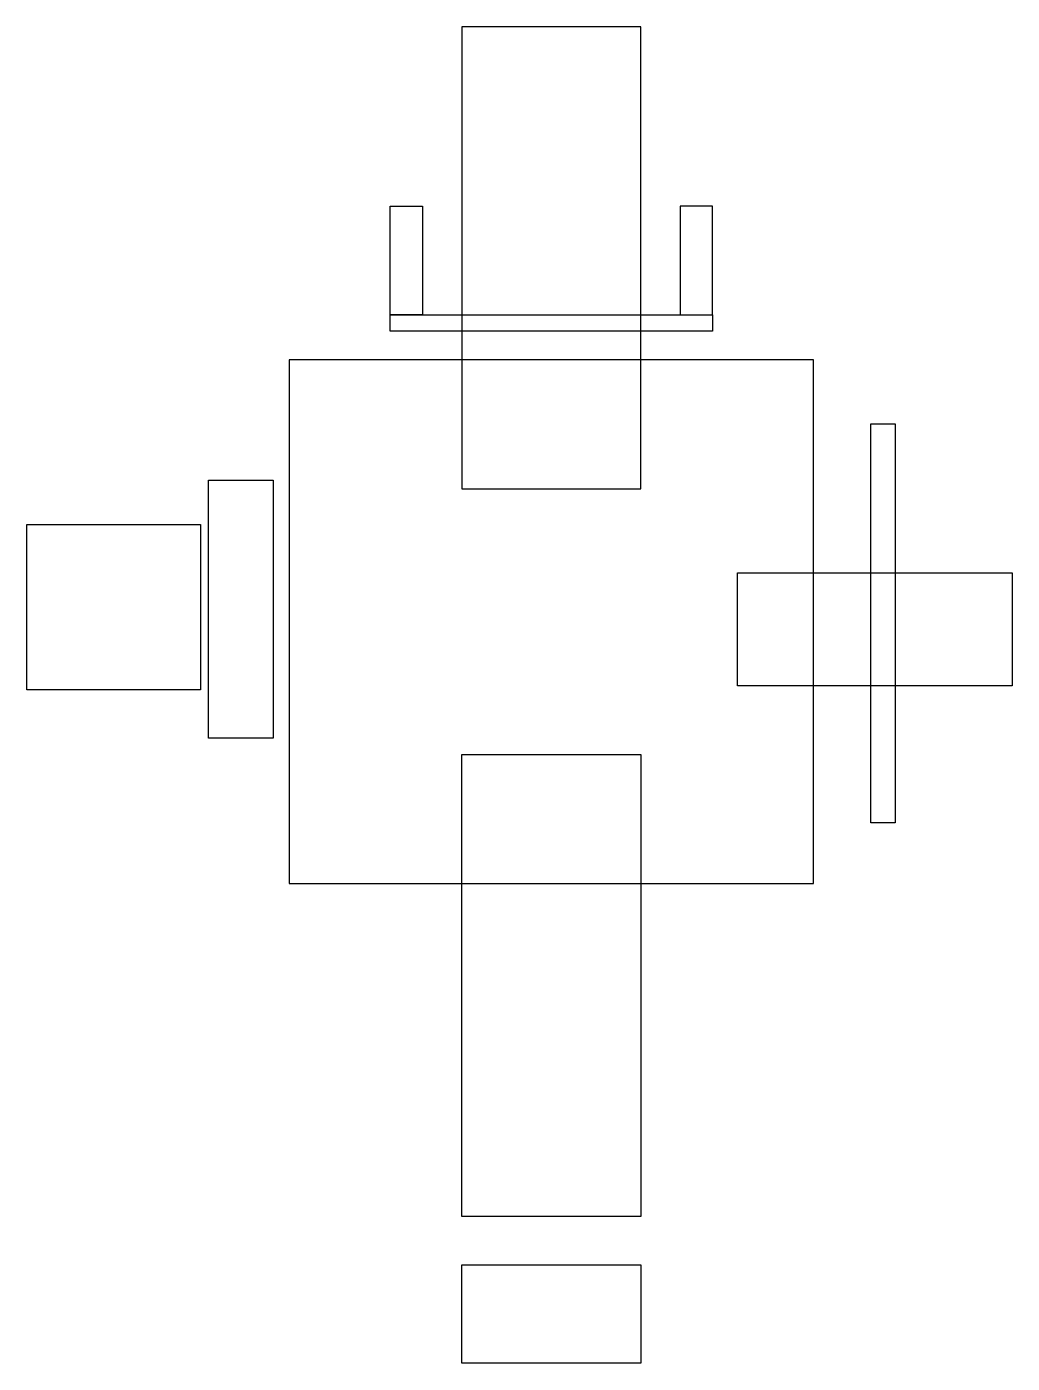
# Model space of a CAD drawing. Extents: x 78.86 to 82.05, y 76.81 to 81.15.
import ezdxf

# ---------------------------------------------------------------- set-up
doc = ezdxf.new("R2010")
doc.units = 0
doc.header["$MEASUREMENT"] = 0
doc.layers.add('A-MOBILIA', color=2, linetype='CONTINUOUS')
doc.layers.add('ESC1-50', color=1, linetype='CONTINUOUS')

msp = doc.modelspace()

# ---------------------------------------------------------------- linework, layer by layer
at = {"layer": 'A-MOBILIA'}
for points in [[(80.2695, 79.6511), (80.8495, 79.6511), (80.8495, 81.1511), (80.2695, 81.1511)], [(79.7095, 78.37), (81.4095, 78.37), (81.4095, 80.07), (79.7095, 80.07)], [(79.4474, 79.6789), (79.6571, 79.6789), (79.6571, 78.8412), (79.4474, 78.8412)], [(78.8579, 79.5349), (79.4212, 79.5349), (79.4212, 78.9983), (78.8579, 78.9983)], [(81.1637, 79.3779), (82.0546, 79.3779), (82.0546, 79.0114), (81.1637, 79.0114)], [(80.2695, 78.7888), (80.8495, 78.7888), (80.8495, 77.2888), (80.2695, 77.2888)], [(80.2695, 77.1318), (80.8493, 77.1318), (80.8493, 76.8124), (80.2695, 76.8124)]]:
    msp.add_lwpolyline(points, close=True, dxfattribs=at)
at = {"layer": 'ESC1-50'}
for points in [[(80.037, 80.569), (80.1418, 80.569), (80.1418, 80.2156), (80.037, 80.2156)], [(81.0819, 80.569), (80.9771, 80.569), (80.9771, 80.2156), (81.0819, 80.2156)], [(80.037, 80.2156), (81.0819, 80.2156), (81.0819, 80.1632), (80.037, 80.1632)], [(81.596, 79.8622), (81.6747, 79.8622), (81.6747, 78.5663), (81.596, 78.5663)]]:
    msp.add_lwpolyline(points, close=True, dxfattribs=at)

doc.saveas('drawing.dxf')
